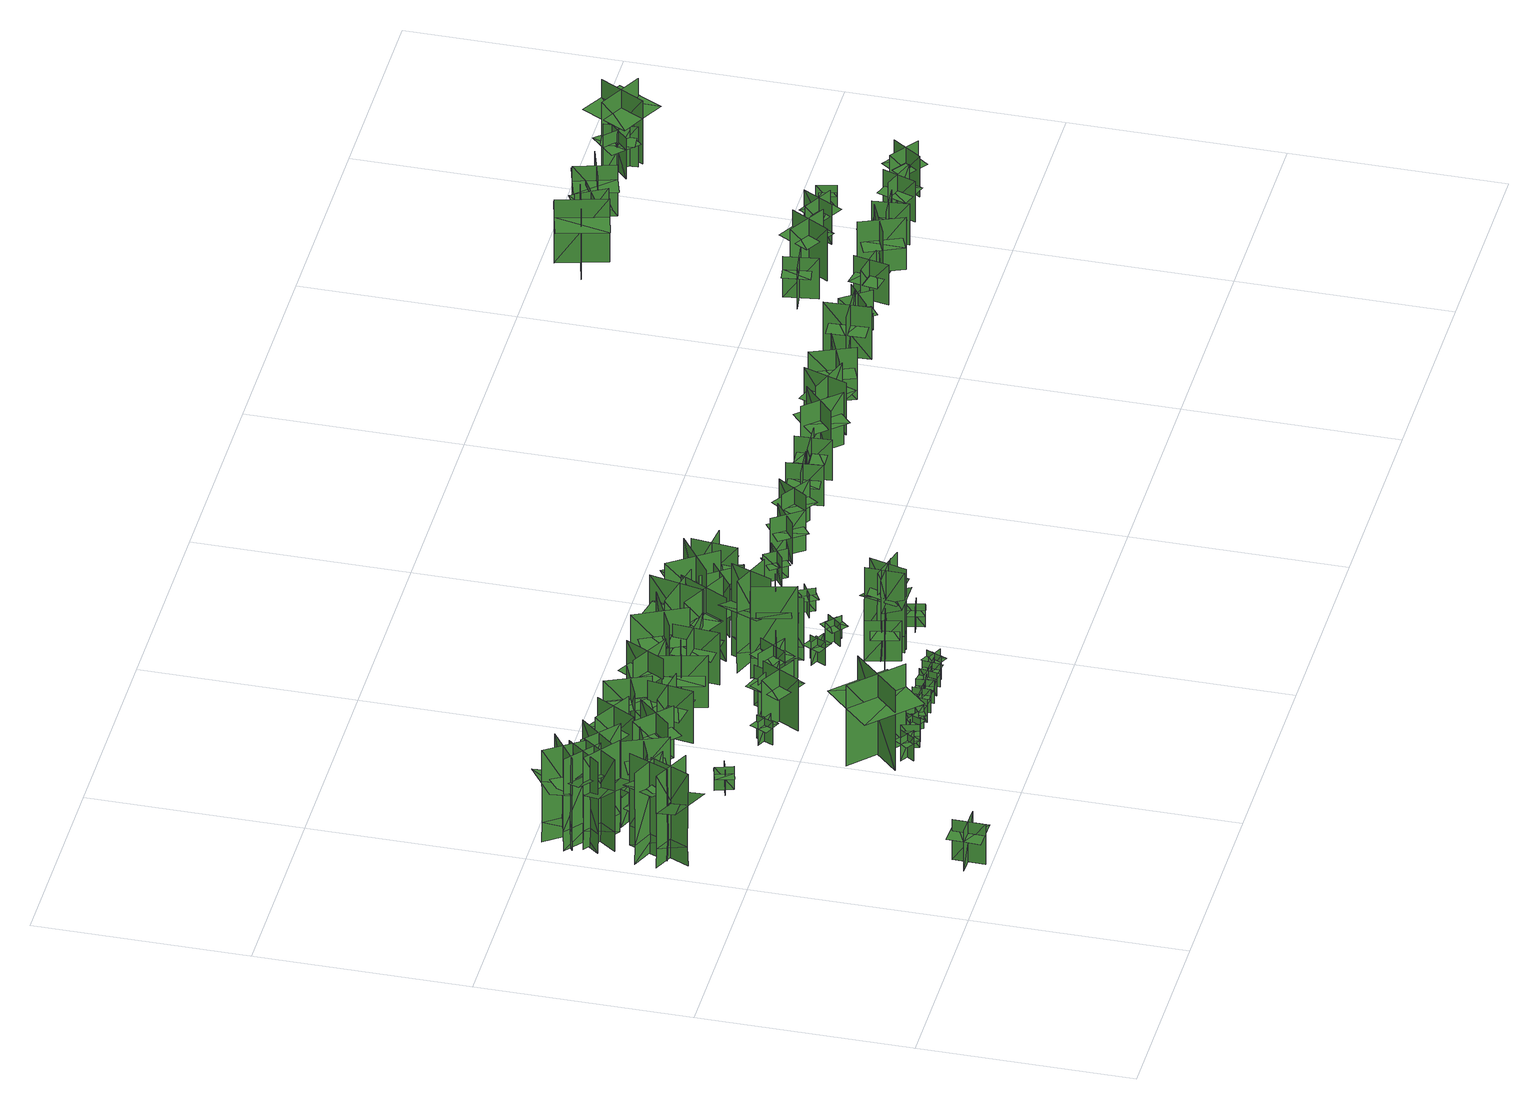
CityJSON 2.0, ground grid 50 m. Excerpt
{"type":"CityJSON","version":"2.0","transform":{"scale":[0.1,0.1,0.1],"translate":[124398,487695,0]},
"CityObjects":{
"tree1":{"type":"SolitaryVegetationObject","geometry":[{"type":"MultiSurface","lod":"1","boundaries":[[[0,1,2]],[[0,2,3]],[[4,5,6]],[[4,6,7]],[[8,9,10]],[[8,10,11]],[[8,11,12]],[[8,12,13]]]}]},
"tree2":{"type":"SolitaryVegetationObject","geometry":[{"type":"MultiSurface","lod":"1","boundaries":[[[14,15,16]],[[14,16,17]],[[18,19,20]],[[18,20,21]],[[22,23,19]],[[22,19,18]],[[24,25,15]],[[24,15,14]],[[26,27,28]],[[26,28,29]],[[30,31,32]],[[30,32,33]]]}]},
"tree3":{"type":"SolitaryVegetationObject","geometry":[{"type":"MultiSurface","lod":"1","boundaries":[[[34,35,36]],[[34,36,37]],[[38,39,40]],[[38,40,41]],[[42,43,39]],[[42,39,38]],[[44,45,35]],[[44,35,34]],[[46,47,48]],[[46,48,49]],[[50,51,52]],[[50,52,53]]]}]},
"tree4":{"type":"SolitaryVegetationObject","geometry":[{"type":"MultiSurface","lod":"1","boundaries":[[[54,55,56]],[[54,56,57]],[[58,59,60]],[[58,60,61]],[[62,63,59]],[[62,59,58]],[[64,65,55]],[[64,55,54]],[[66,67,68]],[[66,68,69]],[[70,71,72]],[[70,72,73]]]}]},
"tree5":{"type":"SolitaryVegetationObject","geometry":[{"type":"MultiSurface","lod":"1","boundaries":[[[74,75,76]],[[74,76,77]],[[78,79,80]],[[78,80,81]],[[82,83,79]],[[82,79,78]],[[84,85,75]],[[84,75,74]],[[86,87,88]],[[86,88,89]],[[90,91,92]],[[90,92,93]]]}]},
"tree6":{"type":"SolitaryVegetationObject","geometry":[{"type":"MultiSurface","lod":"1","boundaries":[[[94,95,96]],[[94,96,97]],[[98,99,100]],[[98,100,101]],[[102,103,99]],[[102,99,98]],[[104,105,95]],[[104,95,94]],[[106,107,108]],[[106,108,109]],[[110,111,112]],[[110,112,113]]]}]},
"tree7":{"type":"SolitaryVegetationObject","geometry":[{"type":"MultiSurface","lod":"1","boundaries":[[[114,115,116]],[[114,116,117]],[[118,119,120]],[[118,120,121]],[[122,123,124]],[[122,124,125]],[[122,126,127]],[[122,127,123]]]}]},
"tree8":{"type":"SolitaryVegetationObject","geometry":[{"type":"MultiSurface","lod":"1","boundaries":[[[128,129,130]],[[128,130,131]],[[132,133,134]],[[132,134,135]],[[136,137,138]],[[136,138,139]],[[136,140,141]],[[136,141,137]]]}]},
"tree9":{"type":"SolitaryVegetationObject","geometry":[{"type":"MultiSurface","lod":"1","boundaries":[[[142,143,144]],[[142,144,145]],[[146,147,148]],[[146,148,149]],[[150,151,152]],[[150,152,153]],[[150,154,155]],[[150,155,151]]]}]},
"tree10":{"type":"SolitaryVegetationObject","geometry":[{"type":"MultiSurface","lod":"1","boundaries":[[[156,157,158]],[[156,158,159]],[[160,161,162]],[[160,162,163]],[[164,165,166]],[[164,166,167]],[[164,167,168]],[[164,168,169]]]}]},
"tree11":{"type":"SolitaryVegetationObject","geometry":[{"type":"MultiSurface","lod":"1","boundaries":[[[170,171,172]],[[170,172,173]],[[174,175,176]],[[174,176,177]],[[178,179,180]],[[178,180,181]],[[178,182,183]],[[178,183,179]]]}]},
"tree12":{"type":"SolitaryVegetationObject","geometry":[{"type":"MultiSurface","lod":"1","boundaries":[[[184,185,186]],[[184,186,187]],[[188,189,190]],[[188,190,191]],[[192,193,194]],[[192,194,195]],[[192,195,196]],[[192,196,197]]]}]},
"tree13":{"type":"SolitaryVegetationObject","geometry":[{"type":"MultiSurface","lod":"1","boundaries":[[[198,199,200]],[[198,200,201]],[[202,203,204]],[[202,204,205]],[[206,207,208]],[[206,208,209]],[[206,210,211]],[[206,211,207]]]}]},
"tree14":{"type":"SolitaryVegetationObject","geometry":[{"type":"MultiSurface","lod":"1","boundaries":[[[212,213,214]],[[212,214,215]],[[216,217,218]],[[216,218,219]],[[220,221,222]],[[220,222,223]],[[220,223,224]],[[220,224,225]]]}]},
"tree15":{"type":"SolitaryVegetationObject","geometry":[{"type":"MultiSurface","lod":"1","boundaries":[[[226,227,228]],[[226,228,229]],[[230,231,232]],[[230,232,233]],[[234,235,236]],[[234,236,237]],[[234,238,239]],[[234,239,235]]]}]},
"tree16":{"type":"SolitaryVegetationObject","geometry":[{"type":"MultiSurface","lod":"1","boundaries":[[[240,241,242]],[[240,242,243]],[[244,245,246]],[[244,246,247]],[[248,249,250]],[[248,250,251]],[[248,251,252]],[[248,252,253]]]}]},
"tree17":{"type":"SolitaryVegetationObject","geometry":[{"type":"MultiSurface","lod":"1","boundaries":[[[254,255,256]],[[254,256,257]],[[258,259,260]],[[258,260,261]],[[262,263,264]],[[262,264,265]],[[262,265,266]],[[262,266,267]]]}]},
"tree18":{"type":"SolitaryVegetationObject","geometry":[{"type":"MultiSurface","lod":"1","boundaries":[[[268,269,270]],[[268,270,271]],[[272,273,274]],[[272,274,275]],[[276,277,278]],[[276,278,279]],[[276,279,280]],[[276,280,281]]]}]},
"tree19":{"type":"SolitaryVegetationObject","geometry":[{"type":"MultiSurface","lod":"1","boundaries":[[[282,283,284]],[[282,284,285]],[[286,287,288]],[[286,288,289]],[[290,291,292]],[[290,292,293]],[[290,293,294]],[[290,294,295]]]}]},
"tree20":{"type":"SolitaryVegetationObject","geometry":[{"type":"MultiSurface","lod":"1","boundaries":[[[296,297,298]],[[296,298,299]],[[300,301,302]],[[300,302,303]],[[304,305,306]],[[304,306,307]],[[304,308,309]],[[304,309,305]]]}]},
"tree21":{"type":"SolitaryVegetationObject","geometry":[{"type":"MultiSurface","lod":"1","boundaries":[[[310,311,312]],[[310,312,313]],[[314,315,316]],[[314,316,317]],[[318,319,320]],[[318,320,321]],[[318,322,323]],[[318,323,319]]]}]},
"tree22":{"type":"SolitaryVegetationObject","geometry":[{"type":"MultiSurface","lod":"1","boundaries":[[[324,325,326]],[[324,326,327]],[[328,329,330]],[[328,330,331]],[[332,333,334]],[[332,334,335]],[[332,335,336]],[[332,336,337]]]}]},
"tree23":{"type":"SolitaryVegetationObject","geometry":[{"type":"MultiSurface","lod":"1","boundaries":[[[338,339,340]],[[338,340,341]],[[342,343,344]],[[342,344,345]],[[346,347,348]],[[346,348,349]],[[346,349,350]],[[346,350,351]]]}]},
"tree24":{"type":"SolitaryVegetationObject","geometry":[{"type":"MultiSurface","lod":"1","boundaries":[[[352,353,354]],[[352,354,355]],[[356,357,358]],[[356,358,359]],[[360,361,362]],[[360,362,363]],[[360,363,364]],[[360,364,365]]]}]},
"tree25":{"type":"SolitaryVegetationObject","geometry":[{"type":"MultiSurface","lod":"1","boundaries":[[[366,367,368]],[[366,368,369]],[[370,371,372]],[[370,372,373]],[[374,375,376]],[[374,376,377]],[[374,377,378]],[[374,378,379]]]}]},
"tree26":{"type":"SolitaryVegetationObject","geometry":[{"type":"MultiSurface","lod":"1","boundaries":[[[380,381,382]],[[380,382,383]],[[384,385,386]],[[384,386,387]],[[388,389,390]],[[388,390,391]],[[388,391,392]],[[388,392,393]]]}]},
"tree27":{"type":"SolitaryVegetationObject","geometry":[{"type":"MultiSurface","lod":"1","boundaries":[[[394,395,396]],[[394,396,397]],[[398,399,400]],[[398,400,401]],[[402,403,404]],[[402,404,405]],[[402,406,407]],[[402,407,403]]]}]},
"tree28":{"type":"SolitaryVegetationObject","geometry":[{"type":"MultiSurface","lod":"1","boundaries":[[[408,409,410]],[[408,410,411]],[[412,413,414]],[[412,414,415]],[[416,417,418]],[[416,418,419]],[[416,419,420]],[[416,420,421]]]}]},
"tree29":{"type":"SolitaryVegetationObject","geometry":[{"type":"MultiSurface","lod":"1","boundaries":[[[422,423,424]],[[422,424,425]],[[426,427,428]],[[426,428,429]],[[430,431,432]],[[430,432,433]],[[430,434,435]],[[430,435,431]]]}]},
"tree30":{"type":"SolitaryVegetationObject","geometry":[{"type":"MultiSurface","lod":"1","boundaries":[[[436,437,438]],[[436,438,439]],[[440,441,442]],[[440,442,443]],[[444,445,446]],[[444,446,447]],[[444,447,448]],[[444,448,449]]]}]},
"tree31":{"type":"SolitaryVegetationObject","geometry":[{"type":"MultiSurface","lod":"1","boundaries":[[[450,451,452]],[[450,452,453]],[[454,455,456]],[[454,456,457]],[[458,459,460]],[[458,460,461]],[[458,462,463]],[[458,463,459]]]}]},
"tree32":{"type":"SolitaryVegetationObject","geometry":[{"type":"MultiSurface","lod":"1","boundaries":[[[464,465,466]],[[464,466,467]],[[468,469,470]],[[468,470,471]],[[472,473,474]],[[472,474,475]],[[472,475,476]],[[472,476,477]]]}]},
"tree33":{"type":"SolitaryVegetationObject","geometry":[{"type":"MultiSurface","lod":"1","boundaries":[[[478,479,480]],[[478,480,481]],[[482,483,484]],[[482,484,485]],[[486,487,483]],[[486,483,482]],[[488,489,479]],[[488,479,478]],[[490,491,492]],[[490,492,493]],[[494,495,496]],[[494,496,497]]]}]},
"tree34":{"type":"SolitaryVegetationObject","geometry":[{"type":"MultiSurface","lod":"1","boundaries":[[[498,499,500]],[[498,500,501]],[[502,503,504]],[[502,504,505]],[[506,507,508]],[[506,508,509]],[[506,510,511]],[[506,511,507]]]}]},
"tree35":{"type":"SolitaryVegetationObject","geometry":[{"type":"MultiSurface","lod":"1","boundaries":[[[512,513,514]],[[512,514,515]],[[516,517,518]],[[516,518,519]],[[520,521,522]],[[520,522,523]],[[520,524,525]],[[520,525,521]]]}]},
"tree36":{"type":"SolitaryVegetationObject","geometry":[{"type":"MultiSurface","lod":"1","boundaries":[[[526,527,528]],[[526,528,529]],[[530,531,532]],[[530,532,533]],[[534,535,531]],[[534,531,530]],[[536,537,527]],[[536,527,526]],[[538,539,540]],[[538,540,541]],[[542,543,544]],[[542,544,545]]]}]},
"tree37":{"type":"SolitaryVegetationObject","geometry":[{"type":"MultiSurface","lod":"1","boundaries":[[[546,547,548]],[[546,548,549]],[[550,551,552]],[[550,552,553]],[[554,555,556]],[[554,556,557]],[[554,557,558]],[[554,558,559]]]}]},
"tree38":{"type":"SolitaryVegetationObject","geometry":[{"type":"MultiSurface","lod":"1","boundaries":[[[560,561,562]],[[560,562,563]],[[564,565,566]],[[564,566,567]],[[568,569,570]],[[568,570,571]],[[568,572,573]],[[568,573,569]]]}]},
"tree39":{"type":"SolitaryVegetationObject","geometry":[{"type":"MultiSurface","lod":"1","boundaries":[[[574,575,576]],[[574,576,577]],[[578,579,580]],[[578,580,581]],[[582,583,579]],[[582,579,578]],[[584,585,575]],[[584,575,574]],[[586,587,588]],[[586,588,589]],[[590,591,592]],[[590,592,593]]]}]},
"tree40":{"type":"SolitaryVegetationObject","geometry":[{"type":"MultiSurface","lod":"1","boundaries":[[[594,595,596]],[[594,596,597]],[[598,599,600]],[[598,600,601]],[[602,603,599]],[[602,599,598]],[[604,605,595]],[[604,595,594]],[[606,607,608]],[[606,608,609]],[[610,611,612]],[[610,612,613]]]}]},
"tree41":{"type":"SolitaryVegetationObject","geometry":[{"type":"MultiSurface","lod":"1","boundaries":[[[614,615,616]],[[614,616,617]],[[618,619,620]],[[618,620,621]],[[622,623,624]],[[622,624,625]],[[622,626,627]],[[622,627,623]]]}]},
"tree42":{"type":"SolitaryVegetationObject","geometry":[{"type":"MultiSurface","lod":"1","boundaries":[[[628,629,630]],[[628,630,631]],[[632,633,634]],[[632,634,635]],[[636,637,633]],[[636,633,632]],[[638,639,629]],[[638,629,628]],[[640,641,642]],[[640,642,643]],[[644,645,646]],[[644,646,647]]]}]},
"tree43":{"type":"SolitaryVegetationObject","geometry":[{"type":"MultiSurface","lod":"1","boundaries":[[[648,649,650]],[[648,650,651]],[[652,653,654]],[[652,654,655]],[[656,657,658]],[[656,658,659]],[[656,659,660]],[[656,660,661]]]}]},
"tree44":{"type":"SolitaryVegetationObject","geometry":[{"type":"MultiSurface","lod":"1","boundaries":[[[662,663,664]],[[662,664,665]],[[666,667,668]],[[666,668,669]],[[670,671,672]],[[670,672,673]],[[670,674,675]],[[670,675,671]]]}]},
"tree45":{"type":"SolitaryVegetationObject","geometry":[{"type":"MultiSurface","lod":"1","boundaries":[[[676,677,678]],[[676,678,679]],[[680,681,682]],[[680,682,683]],[[684,685,686]],[[684,686,687]],[[684,687,688]],[[684,688,689]]]}]},
"tree46":{"type":"SolitaryVegetationObject","geometry":[{"type":"MultiSurface","lod":"1","boundaries":[[[690,691,692]],[[690,692,693]],[[694,695,696]],[[694,696,697]],[[698,699,700]],[[698,700,701]],[[698,702,703]],[[698,703,699]]]}]},
"tree47":{"type":"SolitaryVegetationObject","geometry":[{"type":"MultiSurface","lod":"1","boundaries":[[[704,705,706]],[[704,706,707]],[[708,709,710]],[[708,710,711]],[[712,713,714]],[[712,714,715]],[[712,715,716]],[[712,716,717]]]}]},
"tree48":{"type":"SolitaryVegetationObject","geometry":[{"type":"MultiSurface","lod":"1","boundaries":[[[718,719,720]],[[718,720,721]],[[722,723,724]],[[722,724,725]],[[726,727,728]],[[726,728,729]],[[726,730,731]],[[726,731,727]]]}]},
"tree49":{"type":"SolitaryVegetationObject","geometry":[{"type":"MultiSurface","lod":"1","boundaries":[[[732,733,734]],[[732,734,735]],[[736,737,738]],[[736,738,739]],[[740,741,742]],[[740,742,743]],[[740,744,745]],[[740,745,741]]]}]},
"tree50":{"type":"SolitaryVegetationObject","geometry":[{"type":"MultiSurface","lod":"1","boundaries":[[[746,747,748]],[[746,748,749]],[[750,751,752]],[[750,752,753]],[[754,755,756]],[[754,756,757]],[[754,758,759]],[[754,759,755]]]}]},
"tree51":{"type":"SolitaryVegetationObject","geometry":[{"type":"MultiSurface","lod":"1","boundaries":[[[760,761,762]],[[760,762,763]],[[764,765,766]],[[764,766,767]],[[768,769,770]],[[768,770,771]],[[768,772,773]],[[768,773,769]]]}]},
"tree52":{"type":"SolitaryVegetationObject","geometry":[{"type":"MultiSurface","lod":"1","boundaries":[[[774,775,776]],[[774,776,777]],[[778,779,780]],[[778,780,781]],[[782,783,784]],[[782,784,785]],[[782,786,787]],[[782,787,783]]]}]},
"tree53":{"type":"SolitaryVegetationObject","geometry":[{"type":"MultiSurface","lod":"1","boundaries":[[[788,789,790]],[[788,790,791]],[[792,793,794]],[[792,794,795]],[[796,797,798]],[[796,798,799]],[[796,800,801]],[[796,801,797]]]}]},
"tree54":{"type":"SolitaryVegetationObject","geometry":[{"type":"MultiSurface","lod":"1","boundaries":[[[802,803,804]],[[802,804,805]],[[806,807,808]],[[806,808,809]],[[810,811,812]],[[810,812,813]],[[810,814,815]],[[810,815,811]]]}]},
"tree55":{"type":"SolitaryVegetationObject","geometry":[{"type":"MultiSurface","lod":"1","boundaries":[[[816,817,818]],[[816,818,819]],[[820,821,822]],[[820,822,823]],[[824,825,826]],[[824,826,827]],[[824,828,829]],[[824,829,825]]]}]},
"tree56":{"type":"SolitaryVegetationObject","geometry":[{"type":"MultiSurface","lod":"1","boundaries":[[[830,831,832]],[[830,832,833]],[[834,835,836]],[[834,836,837]],[[838,839,840]],[[838,840,841]],[[838,842,843]],[[838,843,839]]]}]},
"tree57":{"type":"SolitaryVegetationObject","geometry":[{"type":"MultiSurface","lod":"1","boundaries":[[[844,845,846]],[[844,846,847]],[[848,849,850]],[[848,850,851]],[[852,853,854]],[[852,854,855]],[[852,856,857]],[[852,857,853]]]}]},
"tree58":{"type":"SolitaryVegetationObject","geometry":[{"type":"MultiSurface","lod":"1","boundaries":[[[858,859,860]],[[858,860,861]],[[862,863,864]],[[862,864,865]],[[866,867,868]],[[866,868,869]],[[866,870,871]],[[866,871,867]]]}]},
"tree59":{"type":"SolitaryVegetationObject","geometry":[{"type":"MultiSurface","lod":"1","boundaries":[[[872,873,874]],[[872,874,875]],[[876,877,878]],[[876,878,879]],[[880,881,882]],[[880,882,883]],[[880,884,885]],[[880,885,881]]]}]},
"tree60":{"type":"SolitaryVegetationObject","geometry":[{"type":"MultiSurface","lod":"1","boundaries":[[[886,887,888]],[[886,888,889]],[[890,891,892]],[[890,892,893]],[[894,895,896]],[[894,896,897]],[[894,898,899]],[[894,899,895]]]}]},
"tree61":{"type":"SolitaryVegetationObject","geometry":[{"type":"MultiSurface","lod":"1","boundaries":[[[900,901,902]],[[900,902,903]],[[904,905,906]],[[904,906,907]],[[908,909,910]],[[908,910,911]],[[908,912,913]],[[908,913,909]]]}]},
"tree62":{"type":"SolitaryVegetationObject","geometry":[{"type":"MultiSurface","lod":"1","boundaries":[[[914,915,916]],[[914,916,917]],[[918,919,920]],[[918,920,921]],[[922,923,924]],[[922,924,925]],[[922,925,926]],[[922,926,927]]]}]},
"tree63":{"type":"SolitaryVegetationObject","geometry":[{"type":"MultiSurface","lod":"1","boundaries":[[[928,929,930]],[[928,930,931]],[[932,933,934]],[[932,934,935]],[[936,937,938]],[[936,938,939]],[[936,940,941]],[[936,941,937]]]}]},
"tree64":{"type":"SolitaryVegetationObject","geometry":[{"type":"MultiSurface","lod":"1","boundaries":[[[942,943,944]],[[942,944,945]],[[946,947,948]],[[946,948,949]],[[950,951,952]],[[950,952,953]],[[950,953,954]],[[950,954,955]]]}]},
"tree65":{"type":"SolitaryVegetationObject","geometry":[{"type":"MultiSurface","lod":"1","boundaries":[[[956,957,958]],[[956,958,959]],[[960,961,962]],[[960,962,963]],[[964,965,966]],[[964,966,967]],[[964,967,968]],[[964,968,969]]]}]},
"tree66":{"type":"SolitaryVegetationObject","geometry":[{"type":"MultiSurface","lod":"1","boundaries":[[[970,971,972]],[[970,972,973]],[[974,975,976]],[[974,976,977]],[[978,979,980]],[[978,980,981]],[[978,982,983]],[[978,983,979]]]}]},
"tree67":{"type":"SolitaryVegetationObject","geometry":[{"type":"MultiSurface","lod":"1","boundaries":[[[984,985,986]],[[984,986,987]],[[988,989,990]],[[988,990,991]],[[992,993,994]],[[992,994,995]],[[992,995,996]],[[992,996,997]]]}]},
"tree68":{"type":"SolitaryVegetationObject","geometry":[{"type":"MultiSurface","lod":"1","boundaries":[[[998,999,1000]],[[998,1000,1001]],[[1002,1003,1004]],[[1002,1004,1005]],[[1006,1007,1008]],[[1006,1008,1009]],[[1006,1009,1010]],[[1006,1010,1011]]]}]},
"tree69":{"type":"SolitaryVegetationObject","geometry":[{"type":"MultiSurface","lod":"1","boundaries":[[[1012,1013,1014]],[[1012,1014,1015]],[[1016,1017,1018]],[[1016,1018,1019]],[[1020,1021,1022]],[[1020,1022,1023]],[[1020,1024,1025]],[[1020,1025,1021]]]}]},
"tree70":{"type":"SolitaryVegetationObject","geometry":[{"type":"MultiSurface","lod":"1","boundaries":[[[1026,1027,1028]],[[1026,1028,1029]],[[1030,1031,1032]],[[1030,1032,1033]],[[1034,1035,1036]],[[1034,1036,1037]],[[1034,1037,1038]],[[1034,1038,1039]]]}]},
"tree71":{"type":"SolitaryVegetationObject","geometry":[{"type":"MultiSurface","lod":"1","boundaries":[[[1040,1041,1042]],[[1040,1042,1043]],[[1044,1045,1046]],[[1044,1046,1047]],[[1048,1049,1050]],[[1048,1050,1051]],[[1048,1051,1052]],[[1048,1052,1053]]]}]},
"tree72":{"type":"SolitaryVegetationObject","geometry":[{"type":"MultiSurface","lod":"1","boundaries":[[[1054,1055,1056]],[[1054,1056,1057]],[[1058,1059,1060]],[[1058,1060,1061]],[[1062,1063,1064]],[[1062,1064,1065]],[[1062,1066,1067]],[[1062,1067,1063]]]}]},
"tree73":{"type":"SolitaryVegetationObject","geometry":[{"type":"MultiSurface","lod":"1","boundaries":[[[1068,1069,1070]],[[1068,1070,1071]],[[1072,1073,1074]],[[1072,1074,1075]],[[1076,1077,1078]],[[1076,1078,1079]],[[1076,1079,1080]],[[1076,1080,1081]]]}]},
"tree74":{"type":"SolitaryVegetationObject","geometry":[{"type":"MultiSurface","lod":"1","boundaries":[[[1082,1083,1084]],[[1082,1084,1085]],[[1086,1087,1088]],[[1086,1088,1089]],[[1090,1091,1092]],[[1090,1092,1093]],[[1090,1093,1094]],[[1090,1094,1095]]]}]},
"tree75":{"type":"SolitaryVegetationObject","geometry":[{"type":"MultiSurface","lod":"1","boundaries":[[[1096,1097,1098]],[[1096,1098,1099]],[[1100,1101,1102]],[[1100,1102,1103]],[[1104,1105,1106]],[[1104,1106,1107]],[[1104,1107,1108]],[[1104,1108,1109]]]}]}
},
"vertices":[
[208,87,17],[206,10,17],[206,10,125],[208,87,125],[171,52,17],[248,50,17],[248,50,125],[171,52,125],[171,52,95],[170,13,95],[247,11,95],[248,50,95],[249,89,95],[172,91,95],
[116,666,70],[23,710,70],[23,711,264],[117,667,264],[90,740,70],[46,646,70],[47,645,264],[91,739,264],[91,739,18],[47,645,18],[117,667,18],[23,711,18],[117,667,165],[23,711,165],[1,663,184],[94,619,184],[36,705,195],[106,672,195],[123,708,206],[52,740,206],
[95,788,70],[55,692,70],[53,693,265],[94,788,265],[23,759,71],[118,718,71],[118,719,265],[23,760,265],[23,760,19],[118,719,19],[94,788,19],[53,693,19],[94,788,165],[54,693,165],[103,672,184],[143,768,184],[60,706,196],[89,778,196],[53,793,207],[23,721,207],
[132,819,72],[49,881,72],[50,883,267],[133,820,267],[122,896,73],[59,814,73],[59,813,267],[122,896,267],[122,896,21],[59,813,21],[133,820,21],[50,883,21],[132,819,167],[50,882,167],[18,840,186],[100,777,186],[61,874,198],[123,827,198],[147,858,208],[85,905,208],
[38,925,70],[119,860,70],[118,859,265],[37,924,265],[46,848,71],[111,928,71],[110,929,265],[45,848,265],[45,848,19],[110,929,19],[37,924,19],[118,859,19],[37,925,165],[118,859,165],[151,900,184],[71,966,184],[107,868,196],[46,917,196],[22,886,206],[82,838,206],
[43,907,70],[127,968,70],[128,966,265],[44,906,265],[121,894,71],[60,978,71],[59,978,265],[120,894,265],[120,894,19],[59,978,19],[44,906,19],[128,966,19],[44,906,165],[128,967,165],[97,1010,184],[13,949,184],[116,959,196],[54,912,196],[77,881,207],[140,927,207],
[153,821,20],[209,798,20],[209,798,98],[153,821,98],[168,786,20],[168,786,98],[191,842,98],[191,842,20],[158,822,68],[206,801,68],[215,824,68],[167,844,68],[148,798,68],[196,778,68],
[154,908,19],[207,937,19],[207,937,97],[154,908,97],[190,898,19],[190,898,97],[162,951,97],[162,951,19],[156,912,67],[203,937,67],[191,959,67],[145,934,67],[168,890,67],[215,915,67],
[345,826,16],[246,785,16],[246,785,157],[345,826,157],[282,852,16],[282,852,157],[324,752,157],[324,752,16],[341,820,103],[254,783,103],[271,743,103],[358,779,103],[323,862,103],[236,825,103],
[328,628,17],[370,641,17],[370,641,79],[328,628,79],[354,614,17],[341,656,17],[341,656,79],[354,614,79],[354,614,61],[375,620,61],[362,663,61],[341,656,61],[320,650,61],[332,608,61],
[266,940,17],[348,869,17],[348,869,157],[266,940,157],[271,873,17],[271,873,157],[342,954,157],[342,954,17],[274,939,103],[345,877,103],[374,910,103],[303,972,103],[244,905,103],[315,843,103],
[572,291,19],[550,256,19],[550,256,81],[572,291,81],[543,284,19],[578,262,19],[578,262,81],[543,284,81],[543,284,64],[532,268,64],[567,245,64],[578,262,64],[588,279,64],[554,301,64],
[377,770,14],[451,849,14],[451,849,154],[377,770,154],[445,773,14],[445,773,154],[366,847,154],[366,847,14],[379,778,100],[444,847,100],[412,877,100],[347,808,100],[412,747,100],[477,816,100],
[512,288,14],[620,399,14],[620,399,230],[512,288,230],[615,289,14],[504,397,14],[504,397,230],[615,289,230],[615,289,169],[669,344,169],[559,452,169],[504,397,169],[450,342,169],[561,233,169],
[453,877,16],[359,930,16],[359,930,156],[453,877,156],[435,942,16],[435,942,156],[381,848,156],[381,848,16],[445,877,102],[363,923,102],[341,885,102],[424,839,102],[468,917,102],[385,963,102],
[577,270,19],[617,280,19],[617,280,80],[577,270,80],[603,255,19],[593,295,19],[593,295,80],[603,255,80],[603,255,64],[622,260,64],[612,299,64],[593,295,64],[574,290,64],[584,250,64],
[624,259,18],[641,297,18],[641,297,80],[624,259,80],[652,270,18],[615,287,18],[615,287,80],[652,270,80],[652,270,64],[660,288,64],[623,305,64],[615,287,64],[606,269,64],[644,252,64],
[556,612,18],[538,572,18],[538,572,79],[556,612,79],[529,602,18],[569,583,18],[569,583,79],[529,602,79],[529,602,62],[519,582,62],[559,563,62],[569,583,62],[578,603,62],[538,622,62],
[684,292,18],[649,271,18],[649,271,80],[684,292,80],[655,299,18],[676,264,18],[676,264,80],[655,299,80],[655,299,64],[639,289,64],[660,254,64],[676,264,64],[693,274,64],[672,309,64],
[567,797,13],[460,814,13],[460,814,153],[567,797,153],[527,851,13],[527,851,153],[510,745,153],[510,745,13],[560,794,99],[466,809,99],[459,765,99],[553,750,99],[567,838,99],[474,854,99],
[541,845,16],[498,945,16],[498,945,156],[541,845,156],[566,908,16],[566,908,156],[466,866,156],[466,866,16],[534,850,102],[497,937,102],[457,919,102],[494,832,102],[576,867,102],[539,954,102],
[700,261,18],[705,301,18],[705,301,80],[700,261,80],[724,279,18],[683,284,18],[683,284,80],[724,279,80],[724,279,64],[726,299,64],[685,304,64],[683,284,64],[681,265,64],[721,260,64],
[675,557,15],[584,607,15],[584,607,154],[675,557,154],[656,621,15],[656,621,154],[606,530,154],[606,530,15],[656,621,110],[618,642,110],[578,569,110],[616,548,110],[655,527,110],[695,601,110],
[738,304,18],[738,263,18],[738,263,80],[738,304,80],[717,283,18],[758,283,18],[758,283,80],[717,283,80],[717,283,64],[717,263,64],[758,263,64],[758,283,64],[758,302,64],[717,302,64],
[674,646,19],[644,570,19],[644,570,127],[674,646,127],[626,625,19],[626,625,127],[702,596,127],[702,596,19],[626,625,93],[614,594,93],[674,570,93],[687,602,93],[699,633,93],[638,657,93],
[794,285,18],[753,281,18],[753,281,80],[794,285,80],[771,304,18],[775,263,18],[775,263,80],[771,304,80],[771,304,63],[752,302,63],[755,261,63],[775,263,63],[794,265,63],[791,306,63],
[621,849,14],[648,744,14],[648,744,154],[621,849,154],[587,790,14],[587,790,154],[692,817,154],[692,817,14],[627,843,100],[650,751,100],[693,762,100],[670,854,100],[583,832,100],[606,740,100],
[787,290,18],[827,282,18],[827,282,79],[787,290,79],[804,265,18],[812,306,18],[812,306,79],[804,265,79],[804,265,63],[824,262,63],[831,302,63],[812,306,63],[792,309,63],[785,269,63],
[591,900,15],[686,849,15],[686,849,155],[591,900,155],[611,836,15],[611,836,155],[662,931,155],[662,931,15],[599,901,101],[682,856,101],[703,895,101],[620,940,101],[577,861,101],[661,816,101],
[843,307,17],[840,266,17],[840,266,79],[843,307,79],[821,287,17],[861,284,17],[861,284,79],[821,287,79],[821,287,63],[819,268,63],[860,264,63],[861,284,63],[863,303,63],[822,307,63],
[784,664,15],[741,593,15],[741,593,125],[784,664,125],[720,648,15],[791,605,15],[791,605,125],[720,648,125],[780,658,97],[741,593,97],[769,576,97],[808,641,97],[752,675,97],[713,610,97],
[897,279,16],[859,296,16],[859,296,78],[897,279,78],[886,307,16],[869,270,16],[869,270,78],[886,307,78],[886,307,62],[868,315,62],[851,278,62],[869,270,62],[887,262,62],[904,299,62],
[775,678,70],[800,578,70],[798,577,264],[773,678,264],[734,611,70],[834,636,70],[834,637,264],[734,612,264],[734,612,18],[834,637,18],[773,678,18],[798,577,18],[774,678,165],[799,577,165],[850,590,183],[825,691,183],[795,591,195],[776,666,195],[738,657,206],[757,581,206],
[746,847,15],[736,739,15],[736,739,155],[746,847,155],[694,803,15],[694,803,155],[802,793,155],[802,793,15],[750,840,101],[741,746,101],[785,741,101],[794,835,101],[705,844,101],[696,750,101],
[692,842,15],[811,900,15],[811,900,187],[692,842,187],[771,815,15],[771,815,187],[713,934,187],[713,934,15],[698,850,121],[801,901,121],[778,949,121],[674,898,121],[722,800,121],[826,851,121],
[811,643,69],[849,739,69],[850,739,264],[812,642,264],[883,674,70],[786,712,70],[786,711,264],[882,673,264],[882,673,18],[786,711,18],[812,642,18],[850,739,18],[812,643,164],[850,739,164],[801,758,183],[762,662,183],[845,726,195],[816,653,195],[853,639,206],[881,711,206],
[880,569,17],[861,530,17],[861,530,79],[880,569,79],[853,560,17],[892,541,17],[892,541,79],[853,560,79],[853,560,62],[843,540,62],[883,521,62],[892,541,62],[902,561,62],[862,580,62],
[959,418,12],[878,400,12],[878,400,121],[959,418,121],[903,453,12],[922,372,12],[922,372,121],[903,453,121],[952,417,93],[878,400,93],[886,368,93],[959,385,93],[944,449,93],[871,431,93],
[825,617,54],[896,620,54],[896,619,188],[825,616,188],[865,580,54],[861,651,54],[861,651,188],[864,580,188],[864,580,19],[861,651,19],[825,616,19],[896,619,19],[825,616,119],[896,619,119],[895,656,132],[824,652,132],[887,619,140],[833,616,140],[835,589,148],[888,592,148],
[997,414,60],[906,414,60],[906,416,230],[997,415,230],[949,463,60],[949,372,60],[949,372,230],[950,463,230],[950,463,15],[949,372,15],[997,415,15],[906,416,15],[997,415,143],[906,415,143],[906,369,160],[997,368,160],[919,415,170],[987,415,170],[987,450,179],[919,449,179],
[827,746,15],[888,863,15],[888,863,186],[827,746,186],[906,772,15],[906,772,186],[788,832,186],[788,832,15],[826,756,120],[879,858,120],[831,883,120],[779,780,120],[876,730,120],[929,833,120],
[961,372,60],[984,460,60],[986,460,231],[963,372,231],[1021,407,61],[933,430,61],[933,429,231],[1020,406,231],[1020,406,16],[933,429,16],[963,372,16],[986,460,16],[962,372,144],[985,460,144],[940,472,160],[918,384,160],[982,448,170],[965,382,170],[999,374,180],[1015,440,180],
[965,518,20],[931,547,20],[931,547,81],[965,518,81],[963,548,20],[934,514,20],[934,514,81],[963,548,81],[963,548,64],[946,562,64],[917,528,64],[934,514,64],[951,500,64],[980,533,64],
[842,800,17],[870,929,17],[870,929,188],[842,800,188],[911,845,17],[911,845,188],[782,874,188],[782,874,17],[838,809,122],[863,922,122],[811,933,122],[786,821,122],[893,797,122],[918,910,122],
[1057,352,15],[1048,395,15],[1048,395,77],[1057,352,77],[1073,376,15],[1030,368,15],[1030,368,77],[1073,376,77],[1073,376,59],[1069,398,59],[1025,390,59],[1030,368,59],[1034,346,59],[1077,355,59],
[1001,823,17],[914,759,17],[914,759,157],[1001,823,157],[934,833,17],[934,833,157],[998,746,157],[998,746,17],[998,816,103],[922,760,103],[948,724,103],[1024,780,103],[971,852,103],[895,796,103],
[1042,595,28],[1022,635,28],[1022,635,90],[1042,595,90],[1051,624,28],[1012,603,28],[1012,603,90],[1051,624,90],[1051,624,73],[1041,643,73],[1002,623,73],[1012,603,73],[1022,583,73],[1061,604,73],
[916,813,16],[1024,890,16],[1024,890,187],[916,813,187],[998,800,16],[998,800,187],[921,908,187],[921,908,16],[920,822,121],[1014,889,121],[983,933,121],[889,866,121],[952,777,121],[1046,844,121],
[1049,781,18],[1104,805,18],[1104,805,96],[1049,781,96],[1084,768,18],[1084,768,96],[1060,823,96],[1060,823,18],[1051,785,66],[1099,806,66],[1090,828,66],[1041,807,66],[1061,762,66],[1109,783,66],
[1119,832,12],[1012,844,12],[1012,844,152],[1119,832,152],[1076,885,12],[1076,885,152],[1065,777,152],[1065,777,12],[1112,829,99],[1018,839,99],[1013,795,99],[1107,785,99],[1117,874,99],[1023,884,99],
[1129,693,17],[1178,729,17],[1178,729,95],[1129,693,95],[1167,688,17],[1167,688,95],[1131,737,95],[1131,737,17],[1131,698,65],[1174,728,65],[1159,748,65],[1117,717,65],[1146,677,65],[1188,708,65],
[1227,743,16],[1276,674,16],[1276,674,125],[1227,743,125],[1219,691,16],[1219,691,125],[1287,740,125],[1287,740,16],[1233,741,83],[1276,681,83],[1304,701,83],[1261,760,83],[1204,720,83],[1247,660,83],
[1320,739,15],[1391,693,15],[1391,693,125],[1320,739,125],[1331,687,15],[1331,687,125],[1377,758,125],[1377,758,15],[1326,739,83],[1388,699,83],[1406,728,83],[1344,768,83],[1307,709,83],[1369,669,83],
[1443,760,15],[1452,676,15],[1452,676,124],[1443,760,124],[1410,718,15],[1410,718,124],[1494,727,124],[1494,727,15],[1447,755,82],[1454,682,82],[1489,685,82],[1481,758,82],[1412,751,82],[1419,678,82],
[1585,730,14],[1501,725,14],[1501,725,124],[1585,730,124],[1546,765,14],[1546,765,124],[1551,681,124],[1551,681,14],[1580,727,82],[1507,722,82],[1509,688,82],[1583,692,82],[1578,762,82],[1505,757,82],
[1618,768,13],[1692,688,13],[1692,688,153],[1618,768,153],[1616,700,13],[1616,700,153],[1696,773,153],[1696,773,13],[1626,766,99],[1690,696,99],[1722,726,99],[1659,795,99],[1593,735,99],[1656,665,99],
[1699,753,13],[1801,718,13],[1801,718,153],[1699,753,153],[1729,692,13],[1729,692,153],[1764,795,153],[1764,795,13],[1707,755,99],[1796,724,99],[1810,766,99],[1721,796,99],[1692,712,99],[1781,681,99],
[1803,725,13],[1903,767,13],[1903,767,153],[1803,725,153],[1866,700,13],[1866,700,153],[1824,800,153],[1824,800,13],[1808,732,99],[1895,768,99],[1878,809,99],[1791,772,99],[1825,690,99],[1912,726,99],
[1969,749,14],[2077,755,14],[2077,755,154],[1969,749,154],[2020,704,14],[2020,704,154],[2014,812,154],[2014,812,14],[1976,753,100],[2070,759,100],[2067,803,100],[1973,797,100],[1978,708,100],[2072,713,100],
[2127,726,15],[2077,793,15],[2077,793,124],[2127,726,124],[2135,778,15],[2135,778,124],[2067,728,124],[2067,728,15],[2121,728,82],[2078,787,82],[2050,767,82],[2094,708,82],[2150,749,82],[2106,808,82],
[2272,754,16],[2190,770,16],[2190,770,125],[2272,754,125],[2242,798,16],[2242,798,125],[2226,715,125],[2226,715,16],[2266,752,83],[2194,766,83],[2188,732,83],[2260,719,83],[2273,787,83],[2201,801,83],
[2247,919,14],[2167,908,14],[2167,908,123],[2247,919,123],[2205,950,14],[2205,950,123],[2217,870,123],[2217,870,14],[2205,950,88],[2172,945,88],[2181,881,88],[2215,886,88],[2248,891,88],[2239,955,88],
[2326,810,15],[2369,710,15],[2369,710,155],[2326,810,155],[2302,747,15],[2302,747,155],[2401,790,155],[2401,790,15],[2333,805,101],[2371,719,101],[2411,736,101],[2374,823,101],[2291,787,101],[2329,701,101],
[2356,894,14],[2266,947,14],[2266,947,154],[2356,894,154],[2339,959,14],[2339,959,154],[2286,868,154],[2286,868,14],[2339,959,110],[2301,981,110],[2259,908,110],[2297,886,110],[2334,864,110],[2376,937,110],
[2282,1426,15],[2164,1395,15],[2164,1395,185],[2282,1426,185],[2212,1468,15],[2243,1350,15],[2243,1350,185],[2212,1468,185],[2212,1468,137],[2154,1452,137],[2184,1334,137],[2243,1350,137],[2302,1365,137],[2271,1483,137],
[2452,808,16],[2460,724,16],[2460,724,126],[2452,808,126],[2419,767,16],[2419,767,126],[2503,775,126],[2503,775,16],[2456,803,84],[2463,730,84],[2497,733,84],[2490,806,84],[2421,800,84],[2428,727,84],
[2421,891,16],[2461,962,16],[2461,962,124],[2421,891,124],[2471,906,16],[2471,906,124],[2400,946,124],[2400,946,16],[2471,906,90],[2488,935,90],[2431,967,90],[2414,938,90],[2398,908,90],[2455,876,90],
[2335,1451,11],[2372,1383,11],[2372,1383,119],[2335,1451,119],[2320,1401,11],[2388,1439,11],[2388,1439,119],[2320,1401,119],[2320,1401,88],[2339,1367,88],[2407,1405,88],[2388,1439,88],[2369,1473,88],[2301,1435,88],
[2574,811,17],[2546,732,17],[2546,732,126],[2574,811,126],[2527,788,17],[2527,788,126],[2606,760,126],[2606,760,17],[2576,805,84],[2551,736,84],[2584,724,84],[2608,794,84],[2542,817,84],[2518,747,84],
[2555,910,18],[2544,956,18],[2544,956,80],[2555,910,80],[2571,936,18],[2571,936,80],[2525,925,80],[2525,925,18],[2571,936,61],[2566,954,61],[2530,946,61],[2534,927,61],[2539,908,61],[2575,917,61],
[2368,1407,9],[2463,1436,9],[2463,1436,147],[2368,1407,147],[2426,1375,9],[2397,1471,9],[2397,1471,147],[2426,1375,147],[2426,1375,108],[2474,1390,108],[2445,1485,108],[2397,1471,108],[2349,1456,108],[2378,1361,108],
[2698,762,17],[2629,810,17],[2629,810,126],[2698,762,126],[2689,814,17],[2689,814,126],[2640,745,126],[2640,745,17],[2692,762,85],[2632,805,85],[2612,776,85],[2672,734,85],[2712,791,85],[2652,833,85],
[2560,1440,15],[2616,1385,15],[2616,1385,123],[2560,1440,123],[2560,1388,15],[2615,1443,15],[2615,1443,123],[2560,1388,123],[2560,1388,92],[2588,1361,92],[2642,1416,92],[2615,1443,92],[2587,1471,92],[2533,1415,92],
[2602,1451,15],[2610,1374,15],[2610,1374,123],[2602,1451,123],[2569,1411,15],[2646,1419,15],[2646,1419,123],[2569,1411,123],[2569,1411,93],[2573,1372,93],[2650,1381,93],[2646,1419,93],[2642,1458,93],[2565,1449,93],
[2706,1397,13],[2598,1453,13],[2598,1453,183],[2706,1397,183],[2683,1474,13],[2626,1367,13],[2626,1367,183],[2683,1474,183],[2683,1474,135],[2629,1503,135],[2572,1395,135],[2626,1367,135],[2680,1338,135],[2736,1446,135]
]}
